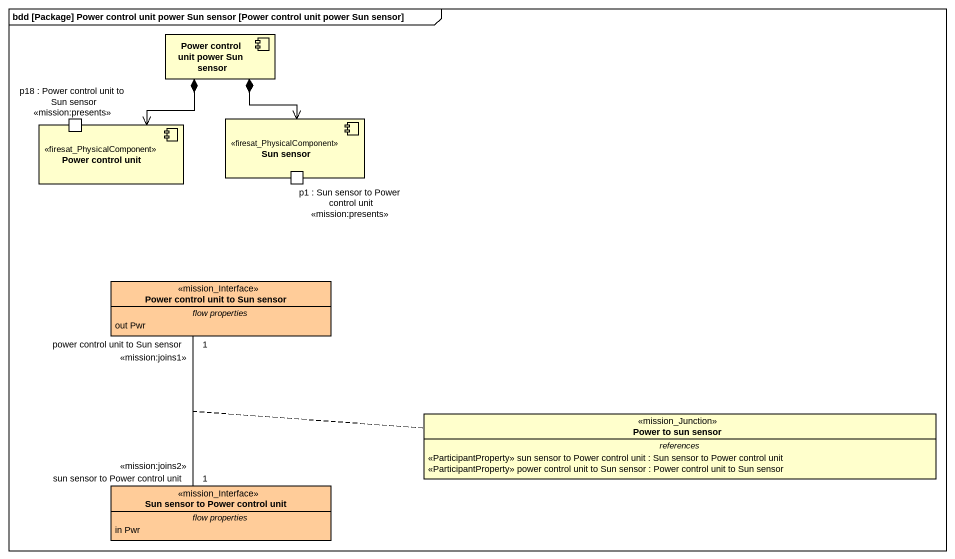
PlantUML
@startuml
mainframe bdd [Package] Power control unit power Sun sensor [Power control unit power Sun sensor]
allowmixing
hide circle
hide empty members
component "Power control unit power Sun sensor" as Power_control_unit_power
component "Sun sensor" as Sun_sensor <<firesat_PhysicalComponent>> {
  port "p1 : Sun sensor to Power control unit <<mission:presents>>" as p1_Sun_sensor_to_Power
}
component "Power control unit" as Power_control_unit <<firesat_PhysicalComponent>> {
  port "p18 : Power control unit to Sun sensor <<mission:presents>>" as p18_Power_control_unit_to
}
class "Power control unit to Sun sensor" as Power_control_unit_to_Sun <<mission_Interface>> #FFCC99 {
  -- flow properties --
  out Pwr
}
class "Power to sun sensor" as Power_to_sun_sensor <<mission_Junction>> {
  -- references --
  <<ParticipantProperty>> sun sensor to Power control unit : Sun sensor to Power control unit
  <<ParticipantProperty>> power control unit to Sun sensor : Power control unit to Sun sensor
}
class "Sun sensor to Power control unit" as Sun_sensor_to_Power_control <<mission_Interface>> #FFCC99 {
  -- flow properties --
  in Pwr
}
Power_control_unit_power *--> Sun_sensor
Power_control_unit_power *--> Power_control_unit
Power_control_unit_to_Sun "1\npower control unit to Sun sensor\n<<mission:joins1>>" -- "1\nsun sensor to Power control unit\n<<mission:joins2>>" Sun_sensor_to_Power_control
(Power_control_unit_to_Sun, Sun_sensor_to_Power_control) .. Power_to_sun_sensor
@enduml
